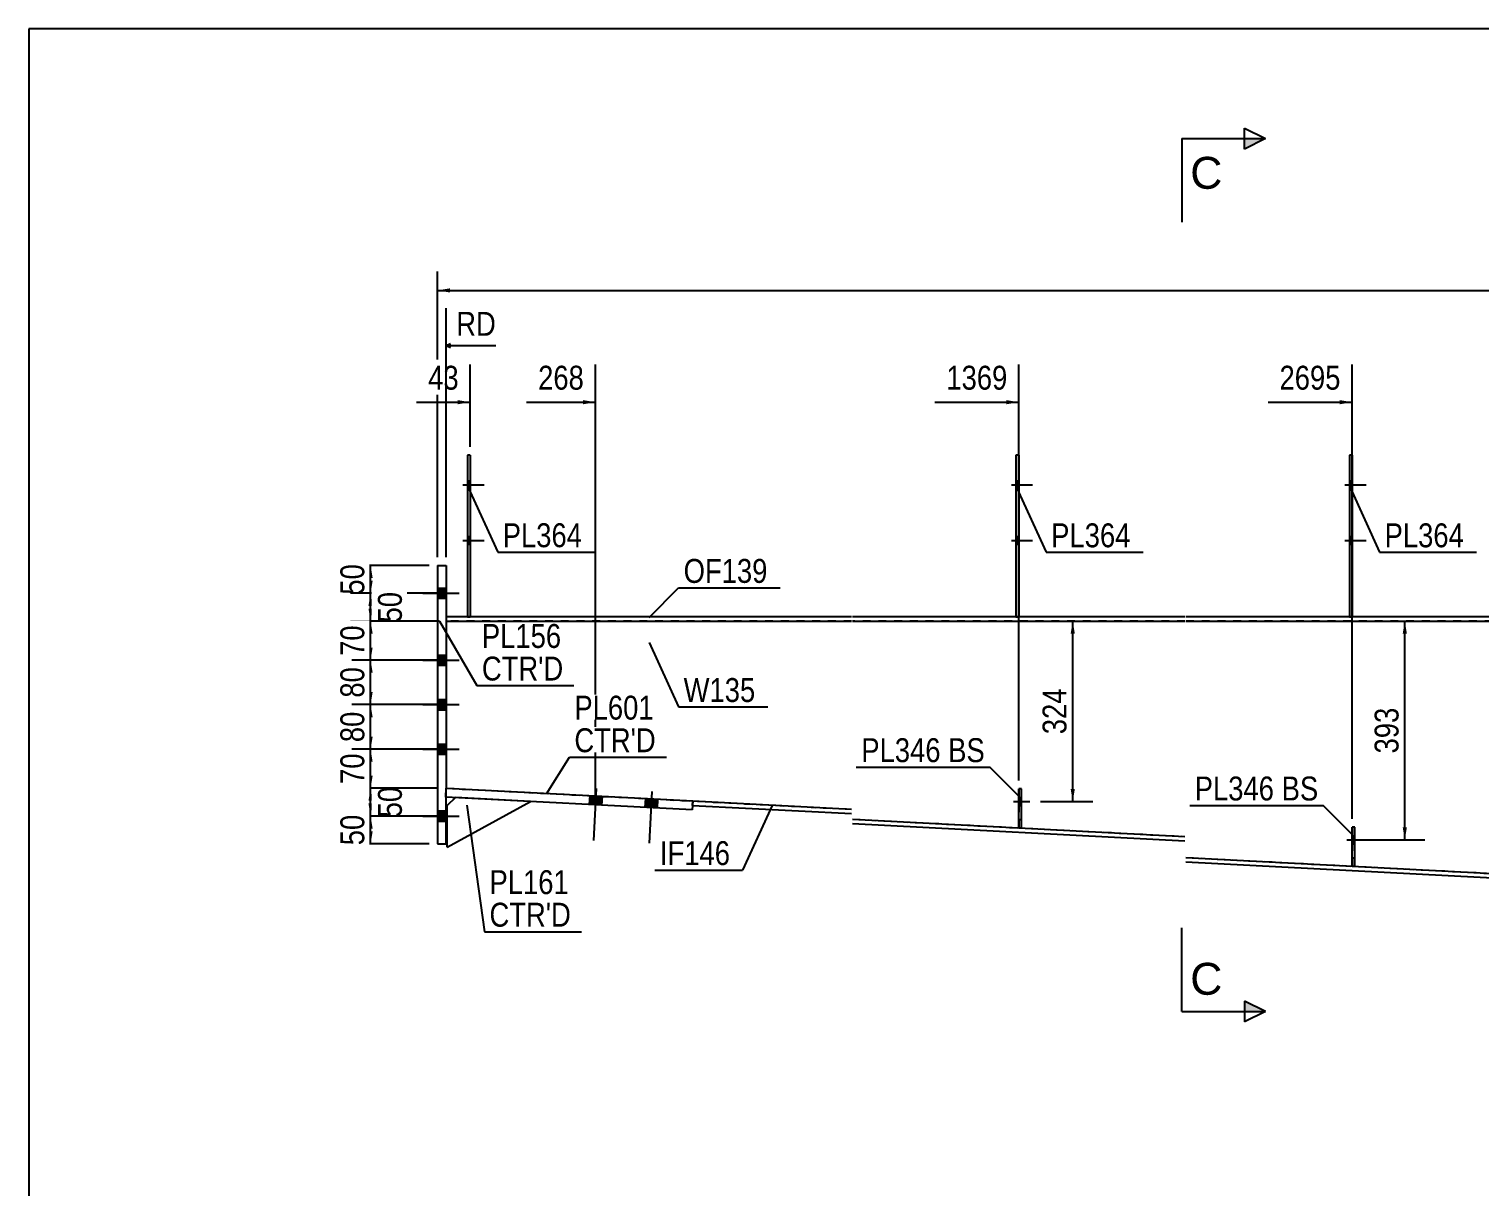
# Model space of a CAD drawing. Header units: millimetres. Extents: x -395 to 8, y -186 to 91.
# Drawn here: x -392.1 to -218.5, y -47.6 to 90.9 of the extents above; entities that cross this region are included whole.
import ezdxf

# ---------------------------------------------------------------- set-up
doc = ezdxf.new("R2010")
doc.units = ezdxf.units.MM
doc.linetypes.add('DXK_LINE_DOT1', pattern=[1.8814, 0.9407, -0.9407])
doc.linetypes.add('DXK_LINE_DOT2', pattern=[3.9198, 1.9599, -1.9599])
doc.styles.add('Arial', font='ARIAL.TTF', dxfattribs={"height": 0.2})
doc.styles.add('Arial Narrow', font='ARIALN.TTF', dxfattribs={"height": 0.2})

# ---------------------------------------------------------------- blocks, each defined once
blk = doc.blocks.new('Unknown-624480646-1211')
at = {"color": 5, "linetype": 'Continuous'}
for p, q in [((7.9, 90.89), (-392.1, 90.89)), ((-392.1, 90.89), (-392.1, -186.11))]:
    blk.add_line(p, q, dxfattribs=at)
blk = doc.blocks.new('Bolt-624480646-1637 - 1232')
at = {"linetype": 'Continuous'}
for points in [[(-343.2, 23.93), (-343.2, 22.73), (-342.14, 22.73), (-342.14, 23.93)], [(-343.2, 23.93), (-343.2, 22.73), (-342.14, 22.73), (-342.14, 23.93)], [(-343.2, 15.93), (-343.2, 14.73), (-342.14, 14.73), (-342.14, 15.93)], [(-343.2, 15.93), (-343.2, 14.73), (-342.14, 14.73), (-342.14, 15.93)], [(-343.2, 10.6), (-343.2, 9.4), (-342.14, 9.4), (-342.14, 10.6)], [(-343.2, 10.6), (-343.2, 9.4), (-342.14, 9.4), (-342.14, 10.6)], [(-343.2, 5.27), (-343.2, 4.07), (-342.14, 4.07), (-342.14, 5.27)], [(-343.2, 5.27), (-343.2, 4.07), (-342.14, 4.07), (-342.14, 5.27)], [(-343.2, -2.73), (-343.2, -3.93), (-342.14, -3.93), (-342.14, -2.73)], [(-343.2, -2.73), (-343.2, -3.93), (-342.14, -3.93), (-342.14, -2.73)]]:
    blk.add_hatch(color=3, dxfattribs=at).paths.add_polyline_path(points)
at = {"color": 3, "linetype": 'Continuous'}
for p, q in [((-344.94, 23.33), (-340.6, 23.33)), ((-344.94, 23.33), (-340.6, 23.33)), ((-343.2, 23.93), (-342.14, 23.93)), ((-343.2, 23.93), (-342.14, 23.93)), ((-343.2, 22.73), (-342.14, 22.73)), ((-343.2, 22.73), (-342.14, 22.73)), ((-343.2, 15.93), (-342.14, 15.93)), ((-343.2, 15.93), (-342.14, 15.93)), ((-344.94, 15.33), (-340.6, 15.33)), ((-344.94, 15.33), (-340.6, 15.33)), ((-343.2, 14.73), (-342.14, 14.73)), ((-343.2, 14.73), (-342.14, 14.73)), ((-343.2, 10.6), (-342.14, 10.6)), ((-343.2, 10.6), (-342.14, 10.6)), ((-344.94, 10), (-340.6, 10)), ((-344.94, 10), (-340.6, 10)), ((-343.2, 9.4), (-342.14, 9.4)), ((-343.2, 9.4), (-342.14, 9.4)), ((-343.2, 5.27), (-342.14, 5.27)), ((-343.2, 5.27), (-342.14, 5.27)), ((-344.94, 4.67), (-340.6, 4.67)), ((-344.94, 4.67), (-340.6, 4.67)), ((-343.2, 4.07), (-342.14, 4.07)), ((-343.2, 4.07), (-342.14, 4.07)), ((-344.94, -3.33), (-340.6, -3.33)), ((-344.94, -3.33), (-340.6, -3.33)), ((-343.2, -2.73), (-342.14, -2.73)), ((-343.2, -2.73), (-342.14, -2.73)), ((-343.2, -3.93), (-342.14, -3.93)), ((-343.2, -3.93), (-342.14, -3.93))]:
    blk.add_line(p, q, dxfattribs=at)
blk = doc.blocks.new('Part-624480646-1616 - 1232')
at = {"color": 7, "linetype": 'DXK_LINE_DOT1'}
for p, q in [((-233.71, -4.66), (-233.71, -9.32)), ((-233.38, -4.66), (-233.71, -4.66)), ((-233.38, -9.32), (-233.38, -4.66)), ((-233.71, -9.32), (-233.38, -9.32))]:
    blk.add_line(p, q, dxfattribs=at)
blk = doc.blocks.new('Bolt-624480646-1632 - 1232')
at = {"linetype": 'Continuous'}
for points in [[(-233.71, 35.87), (-233.71, 36.8), (-234.04, 36.8), (-234.04, 35.87)], [(-233.71, 35.87), (-233.71, 36.8), (-234.04, 36.8), (-234.04, 35.87)], [(-233.71, 29.2), (-233.71, 30.13), (-234.04, 30.13), (-234.04, 29.2)], [(-233.71, 29.2), (-233.71, 30.13), (-234.04, 30.13), (-234.04, 29.2)]]:
    blk.add_hatch(color=3, dxfattribs=at).paths.add_polyline_path(points)
at = {"color": 3, "linetype": 'Continuous'}
for p, q in [((-234.04, 36.8), (-233.71, 36.8)), ((-234.04, 36.8), (-233.71, 36.8)), ((-234.58, 36.33), (-232.04, 36.33)), ((-234.58, 36.33), (-232.04, 36.33)), ((-234.04, 35.87), (-233.71, 35.87)), ((-234.04, 35.87), (-233.71, 35.87)), ((-234.58, 29.67), (-232.04, 29.67)), ((-234.58, 29.67), (-232.04, 29.67)), ((-234.04, 30.13), (-233.71, 30.13)), ((-234.04, 30.13), (-233.71, 30.13)), ((-234.04, 29.2), (-233.71, 29.2)), ((-234.04, 29.2), (-233.71, 29.2))]:
    blk.add_line(p, q, dxfattribs=at)
blk = doc.blocks.new('Part-624480646-1457 - 1232')
at = {"color": 2, "linetype": 'Continuous'}
for p, q in [((-343.2, 26.67), (-342.14, 26.67)), ((-343.2, 26.67), (-343.2, -6.67)), ((-342.14, 26.67), (-342.14, 0)), ((-342.14, -6.67), (-342.14, -1.07)), ((-343.2, -6.67), (-342.14, -6.67))]:
    blk.add_line(p, q, dxfattribs=at)
at = {"color": 7, "linetype": 'DXK_LINE_DOT1'}
blk.add_line((-342.14, -1.07), (-342.14, 0), dxfattribs=at)
blk = doc.blocks.new('Part-624480646-1486 - 1232')
at = {"color": 2, "linetype": 'Continuous'}
for p, q in [((-341.05, -1.12), (-342.05, -2.07)), ((-342.05, -7.07), (-332.06, -1.61)), ((-332.06, -1.61), (-341.05, -1.12)), ((-342.05, -7.07), (-342.05, -2.07))]:
    blk.add_line(p, q, dxfattribs=at)
blk = doc.blocks.new('Bolt-624480646-1630 - 1232')
at = {"color": 3, "linetype": 'DXK_LINE_DOT2'}
for p, q in [((-234.34, -6.19), (-232.14, -6.19)), ((-233.71, -5.72), (-233.38, -5.72)), ((-233.71, -6.66), (-233.38, -6.66))]:
    blk.add_line(p, q, dxfattribs=at)
blk = doc.blocks.new('Part-624480646-1501 - 1232')
at = {"color": 2, "linetype": 'Continuous'}
for p, q in [((-273.62, 39.87), (-273.96, 39.87)), ((-273.96, 39.87), (-273.96, 20.53)), ((-273.62, 39.87), (-273.62, 20.53))]:
    blk.add_line(p, q, dxfattribs=at)
at = {"color": 7, "linetype": 'DXK_LINE_DOT1'}
blk.add_line((-273.96, 20.53), (-273.62, 20.53), dxfattribs=at)
blk = doc.blocks.new('Part-624480646-1726 - 1232')
at = {"color": 2, "linetype": 'Continuous'}
for p, q in [((-273.62, -4.73), (-273.62, -0.06)), ((-273.29, -0.06), (-273.62, -0.06)), ((-273.29, -4.73), (-273.29, -0.06)), ((-273.62, -4.73), (-273.29, -4.73))]:
    blk.add_line(p, q, dxfattribs=at)
blk = doc.blocks.new('Part-624480646-1523 - 1232')
at = {"color": 7, "linetype": 'DXK_LINE_DOT1'}
blk.add_line((-312.67, -2.06), (-312.64, -1.53), dxfattribs=at)
at = {"color": 2, "linetype": 'Continuous'}
for p, q in [((-312.64, -1.53), (-293.63, -2.52)), ((-312.67, -2.06), (-293.63, -3.05)), ((-293.53, -3.71), (-253.72, -5.78)), ((-293.53, -4.24), (-253.72, -6.31)), ((-253.62, -8.3), (-194.32, -11.38)), ((-253.62, -8.83), (-194.32, -11.91))]:
    blk.add_line(p, q, dxfattribs=at)
blk = doc.blocks.new('Bolt-624480646-1631 - 1232')
at = {"linetype": 'Continuous'}
blk.add_hatch(color=3, dxfattribs=at).paths.add_polyline_path([(-233.71, -5.72), (-233.71, -6.66), (-233.38, -6.66), (-233.38, -5.72)])
at = {"color": 3, "linetype": 'Continuous'}
for p, q in [((-234.24, -6.19), (-233.38, -6.19)), ((-233.71, -5.72), (-233.38, -5.72)), ((-233.71, -6.66), (-233.38, -6.66))]:
    blk.add_line(p, q, dxfattribs=at)
blk = doc.blocks.new('Part-624480646-1572 - 1232')
at = {"color": 2, "linetype": 'Continuous'}
for p, q in [((-233.71, 39.87), (-234.04, 39.87)), ((-234.04, 39.87), (-234.04, 20.53)), ((-233.71, 39.87), (-233.71, 20.53))]:
    blk.add_line(p, q, dxfattribs=at)
at = {"color": 7, "linetype": 'DXK_LINE_DOT1'}
blk.add_line((-234.04, 20.53), (-233.71, 20.53), dxfattribs=at)
blk = doc.blocks.new('Part-624480646-1594 - 1232')
at = {"color": 2, "linetype": 'Continuous'}
for p, q in [((-233.71, -9.32), (-233.71, -4.66)), ((-233.38, -4.66), (-233.71, -4.66)), ((-233.38, -9.32), (-233.38, -4.66)), ((-233.71, -9.32), (-233.38, -9.32))]:
    blk.add_line(p, q, dxfattribs=at)
at = {"color": 7, "linetype": 'DXK_LINE_DOT1'}
blk.add_line((-233.71, -8.32), (-233.38, -8.32), dxfattribs=at)
blk = doc.blocks.new('Bolt-624480646-1628 - 1232')
at = {"linetype": 'Continuous'}
for points in [[(-323.5, -0.97), (-324.97, -0.89), (-325.02, -1.96), (-323.56, -2.03)], [(-323.5, -0.97), (-324.97, -0.89), (-325.02, -1.96), (-323.56, -2.03)], [(-323.5, -0.97), (-324.97, -0.89), (-325.02, -1.96), (-323.56, -2.03)], [(-323.5, -0.97), (-324.97, -0.89), (-325.02, -1.96), (-323.56, -2.03)], [(-316.85, -1.31), (-318.31, -1.24), (-318.37, -2.3), (-316.9, -2.38)], [(-316.85, -1.31), (-318.31, -1.24), (-318.37, -2.3), (-316.9, -2.38)], [(-316.85, -1.31), (-318.31, -1.24), (-318.37, -2.3), (-316.9, -2.38)], [(-316.85, -1.31), (-318.31, -1.24), (-318.37, -2.3), (-316.9, -2.38)]]:
    blk.add_hatch(color=3, dxfattribs=at).paths.add_polyline_path(points)
at = {"color": 3, "linetype": 'Continuous'}
for p, q in [((-324.97, -0.89), (-325.02, -1.96)), ((-324.97, -0.89), (-325.02, -1.96)), ((-324.97, -0.89), (-325.02, -1.96)), ((-324.97, -0.89), (-325.02, -1.96)), ((-324.19, -0.04), (-324.51, -6.26)), ((-324.19, -0.04), (-324.51, -6.26)), ((-324.19, -0.04), (-324.51, -6.26)), ((-324.19, -0.04), (-324.51, -6.26)), ((-323.5, -0.97), (-323.56, -2.03)), ((-323.5, -0.97), (-323.56, -2.03)), ((-323.5, -0.97), (-323.56, -2.03)), ((-323.5, -0.97), (-323.56, -2.03)), ((-318.31, -1.24), (-318.37, -2.3)), ((-318.31, -1.24), (-318.37, -2.3)), ((-318.31, -1.24), (-318.37, -2.3)), ((-318.31, -1.24), (-318.37, -2.3)), ((-317.53, -0.38), (-317.86, -6.6)), ((-317.53, -0.38), (-317.86, -6.6)), ((-317.53, -0.38), (-317.86, -6.6)), ((-317.53, -0.38), (-317.86, -6.6)), ((-316.85, -1.31), (-316.9, -2.38)), ((-316.85, -1.31), (-316.9, -2.38)), ((-316.85, -1.31), (-316.9, -2.38)), ((-316.85, -1.31), (-316.9, -2.38))]:
    blk.add_line(p, q, dxfattribs=at)
blk = doc.blocks.new('Bolt-624480646-1629 - 1232')
at = {"color": 3, "linetype": 'DXK_LINE_DOT2'}
for p, q in [((-274.26, -1.6), (-272.06, -1.6)), ((-273.62, -1.13), (-273.29, -1.13)), ((-273.62, -2.06), (-273.29, -2.06))]:
    blk.add_line(p, q, dxfattribs=at)
blk = doc.blocks.new('Bolt-624480646-1635 - 1232')
at = {"linetype": 'Continuous'}
for points in [[(-273.62, 35.87), (-273.62, 36.8), (-273.96, 36.8), (-273.96, 35.87)], [(-273.62, 35.87), (-273.62, 36.8), (-273.96, 36.8), (-273.96, 35.87)], [(-273.62, 29.2), (-273.62, 30.13), (-273.96, 30.13), (-273.96, 29.2)], [(-273.62, 29.2), (-273.62, 30.13), (-273.96, 30.13), (-273.96, 29.2)]]:
    blk.add_hatch(color=3, dxfattribs=at).paths.add_polyline_path(points)
at = {"color": 3, "linetype": 'Continuous'}
for p, q in [((-273.96, 36.8), (-273.62, 36.8)), ((-273.96, 36.8), (-273.62, 36.8)), ((-274.49, 36.33), (-271.96, 36.33)), ((-274.49, 36.33), (-271.96, 36.33)), ((-273.96, 35.87), (-273.62, 35.87)), ((-273.96, 35.87), (-273.62, 35.87)), ((-274.49, 29.67), (-271.96, 29.67)), ((-274.49, 29.67), (-271.96, 29.67)), ((-273.96, 30.13), (-273.62, 30.13)), ((-273.96, 30.13), (-273.62, 30.13)), ((-273.96, 29.2), (-273.62, 29.2)), ((-273.96, 29.2), (-273.62, 29.2))]:
    blk.add_line(p, q, dxfattribs=at)
blk = doc.blocks.new('Bolt-624480646-1639 - 1232')
at = {"linetype": 'Continuous'}
blk.add_hatch(color=3, dxfattribs=at).paths.add_polyline_path([(-273.62, -1.13), (-273.62, -2.06), (-273.29, -2.06), (-273.29, -1.13)])
at = {"color": 3, "linetype": 'Continuous'}
for p, q in [((-274.16, -1.6), (-273.29, -1.6)), ((-273.62, -1.13), (-273.29, -1.13)), ((-273.62, -2.06), (-273.29, -2.06))]:
    blk.add_line(p, q, dxfattribs=at)
blk = doc.blocks.new('Part-624480646-1704 - 1232')
at = {"color": 7, "linetype": 'DXK_LINE_DOT1'}
for p, q in [((-273.62, -0.06), (-273.62, -4.73)), ((-273.29, -0.06), (-273.62, -0.06)), ((-273.29, -4.73), (-273.29, -0.06)), ((-273.62, -3.73), (-273.29, -3.73)), ((-273.62, -4.73), (-273.29, -4.73))]:
    blk.add_line(p, q, dxfattribs=at)
blk = doc.blocks.new('Part-624480646-1748 - 1232')
at = {"color": 2, "linetype": 'Continuous'}
for p, q in [((-342.19, -1.07), (-342.14, 0)), ((-312.7, -2.6), (-342.19, -1.07)), ((-342.14, 0), (-312.64, -1.53)), ((-312.64, -1.53), (-312.7, -2.6))]:
    blk.add_line(p, q, dxfattribs=at)
blk = doc.blocks.new('Part-624480646-1770 - 1232')
at = {"color": 7, "linetype": 'DXK_LINE_DOT1'}
for p, q in [((-293.63, 20), (-342.14, 20)), ((-342.14, 20), (-342.14, 0)), ((-253.72, 20), (-293.53, 20)), ((-194.32, 20), (-253.62, 20)), ((-342.14, 0), (-293.63, -2.52)), ((-293.53, -3.71), (-253.72, -5.78)), ((-253.62, -8.3), (-194.32, -11.38))]:
    blk.add_line(p, q, dxfattribs=at)
blk = doc.blocks.new('Part-624480646-1792 - 1232')
at = {"color": 2, "linetype": 'Continuous'}
for p, q in [((-293.63, 20.53), (-342.14, 20.53)), ((-342.14, 20), (-293.63, 20)), ((-253.72, 20.53), (-293.53, 20.53)), ((-293.53, 20), (-253.72, 20)), ((-213.36, 20.53), (-253.62, 20.53)), ((-253.62, 20), (-213.36, 20)), ((-213.36, 20.53), (-213.36, 20))]:
    blk.add_line(p, q, dxfattribs=at)
at = {"color": 7, "linetype": 'DXK_LINE_DOT1'}
blk.add_line((-342.14, 20.53), (-342.14, 20), dxfattribs=at)
blk = doc.blocks.new('Part-624480646-8756 - 1232')
at = {"color": 2, "linetype": 'Continuous'}
for p, q in [((-339.28, 39.87), (-339.61, 39.87)), ((-339.61, 39.87), (-339.61, 20.53)), ((-339.28, 39.87), (-339.28, 20.53))]:
    blk.add_line(p, q, dxfattribs=at)
at = {"color": 7, "linetype": 'DXK_LINE_DOT1'}
blk.add_line((-339.61, 20.53), (-339.28, 20.53), dxfattribs=at)
blk = doc.blocks.new('Bolt-624480646-8757 - 1232')
at = {"linetype": 'Continuous'}
for points in [[(-339.28, 35.87), (-339.28, 36.8), (-339.61, 36.8), (-339.61, 35.87)], [(-339.28, 35.87), (-339.28, 36.8), (-339.61, 36.8), (-339.61, 35.87)], [(-339.28, 29.2), (-339.28, 30.13), (-339.61, 30.13), (-339.61, 29.2)], [(-339.28, 29.2), (-339.28, 30.13), (-339.61, 30.13), (-339.61, 29.2)]]:
    blk.add_hatch(color=3, dxfattribs=at).paths.add_polyline_path(points)
at = {"color": 3, "linetype": 'Continuous'}
for p, q in [((-339.61, 36.8), (-339.28, 36.8)), ((-339.61, 36.8), (-339.28, 36.8)), ((-340.15, 36.33), (-337.61, 36.33)), ((-340.15, 36.33), (-337.61, 36.33)), ((-339.61, 35.87), (-339.28, 35.87)), ((-339.61, 35.87), (-339.28, 35.87)), ((-340.15, 29.67), (-337.61, 29.67)), ((-340.15, 29.67), (-337.61, 29.67)), ((-339.61, 30.13), (-339.28, 30.13)), ((-339.61, 30.13), (-339.28, 30.13)), ((-339.61, 29.2), (-339.28, 29.2)), ((-339.61, 29.2), (-339.28, 29.2))]:
    blk.add_line(p, q, dxfattribs=at)
blk = doc.blocks.new('StraightDimension-624480646-8897 - 1232')
at = {"linetype": 'Continuous'}
for points in [[(-351.46, -1.5), (-351.21, 0), (-350.96, -1.5)], [(-350.96, -1.83), (-351.21, -3.33), (-351.46, -1.83)]]:
    blk.add_hatch(color=7, dxfattribs=at).paths.add_polyline_path(points)
at = {"color": 7, "linetype": 'Continuous'}
for p, q in [((-343.14, 0), (-353.61, 0)), ((-351.21, -3.33), (-351.21, 0)), ((-343.14, -3.33), (-353.61, -3.33))]:
    blk.add_line(p, q, dxfattribs=at)
at = {"color": 0}
blk.add_wipeout([(-346.86, 0.76), (-351.06, 0.76), (-351.06, -4.09), (-346.86, -4.09)], dxfattribs=at)
at = {"color": 3, "style": 'Arial Narrow'}
blk.add_text('50', height=2.863, rotation=90.0002, dxfattribs=at).set_placement((-347.46, -3.49))
blk = doc.blocks.new('StraightDimension-624480646-8896 - 1232')
at = {"linetype": 'Continuous'}
for points in [[(-351.46, 3.17), (-351.21, 4.67), (-350.96, 3.17)], [(-350.96, 1.5), (-351.21, 0), (-351.46, 1.5)]]:
    blk.add_hatch(color=7, dxfattribs=at).paths.add_polyline_path(points)
at = {"color": 7, "linetype": 'Continuous'}
for p, q in [((-343.14, 4.67), (-353.46, 4.67)), ((-351.21, 0), (-351.21, 4.67)), ((-343.14, 0), (-353.46, 0))]:
    blk.add_line(p, q, dxfattribs=at)
at = {"color": 0}
blk.add_wipeout([(-351.36, 4.76), (-355.56, 4.76), (-355.56, -0.09), (-351.36, -0.09)], dxfattribs=at)
at = {"color": 3, "style": 'Arial Narrow'}
blk.add_text('70', height=2.863, rotation=90.0002, dxfattribs=at).set_placement((-351.96, 0.51))
blk = doc.blocks.new('StraightDimension-624480646-10346 - 1232')
at = {"linetype": 'Continuous'}
blk.add_hatch(color=7, dxfattribs=at).paths.add_polyline_path([(-235.21, 46.46), (-233.71, 46.21), (-235.21, 45.96)])
at = {"color": 7, "linetype": 'Continuous'}
for p, q in [((-233.71, -3.66), (-233.71, 50.71)), ((-243.77, 46.21), (-233.71, 46.21))]:
    blk.add_line(p, q, dxfattribs=at)
at = {"color": 0}
blk.add_wipeout([(-234.48, 47.11), (-234.48, 51.31), (-243, 51.31), (-243, 47.11)], dxfattribs=at)
at = {"color": 3, "style": 'Arial Narrow'}
blk.add_text('2695', height=2.863, dxfattribs=at).set_placement((-242.4, 47.71))
blk = doc.blocks.new('StraightDimension-624480646-2170 - 1232')
at = {"linetype": 'Continuous'}
for points in [[(-227.65, 18.5), (-227.4, 20), (-227.15, 18.5)], [(-227.15, -4.69), (-227.4, -6.19), (-227.65, -4.69)]]:
    blk.add_hatch(color=7, dxfattribs=at).paths.add_polyline_path(points)
at = {"color": 7, "linetype": 'Continuous'}
for p, q in [((-242.1, 20), (-225, 20)), ((-227.4, -6.19), (-227.4, 20)), ((-232.38, -6.19), (-225, -6.19))]:
    blk.add_line(p, q, dxfattribs=at)
at = {"color": 0}
blk.add_wipeout([(-227.55, 10.25), (-231.75, 10.25), (-231.75, 3.56), (-227.55, 3.56)], dxfattribs=at)
at = {"color": 3, "style": 'Arial Narrow'}
blk.add_text('393', height=2.863, rotation=90.0002, dxfattribs=at).set_placement((-228.15, 4.16))
blk = doc.blocks.new('StraightDimension-624480646-6340 - 1232')
at = {"linetype": 'Continuous'}
for points in [[(-267.4, 18.5), (-267.15, 20), (-266.9, 18.5)], [(-266.9, -0.1), (-267.15, -1.6), (-267.4, -0.1)]]:
    blk.add_hatch(color=7, dxfattribs=at).paths.add_polyline_path(points)
at = {"color": 7, "linetype": 'Continuous'}
for p, q in [((-271.02, 20), (-264.75, 20)), ((-267.15, -1.6), (-267.15, 20)), ((-271.02, -1.6), (-264.75, -1.6))]:
    blk.add_line(p, q, dxfattribs=at)
at = {"color": 0}
blk.add_wipeout([(-267.3, 12.54), (-271.5, 12.54), (-271.5, 5.86), (-267.3, 5.86)], dxfattribs=at)
at = {"color": 3, "style": 'Arial Narrow'}
blk.add_text('324', height=2.863, rotation=90.0002, dxfattribs=at).set_placement((-267.9, 6.46))
blk = doc.blocks.new('StraightDimension-624480646-8891 - 1232')
at = {"linetype": 'Continuous'}
for points in [[(-351.46, 25.17), (-351.21, 26.67), (-350.96, 25.17)], [(-350.96, 24.83), (-351.21, 23.33), (-351.46, 24.83)]]:
    blk.add_hatch(color=7, dxfattribs=at).paths.add_polyline_path(points)
at = {"color": 7, "linetype": 'Continuous'}
for p, q in [((-344.2, 26.67), (-353.46, 26.67)), ((-351.21, 23.33), (-351.21, 26.67)), ((-342.96, 23.33), (-353.46, 23.33))]:
    blk.add_line(p, q, dxfattribs=at)
at = {"color": 0}
blk.add_wipeout([(-351.36, 27.43), (-355.56, 27.43), (-355.56, 22.57), (-351.36, 22.57)], dxfattribs=at)
at = {"color": 3, "style": 'Arial Narrow'}
blk.add_text('50', height=2.863, rotation=90.0002, dxfattribs=at).set_placement((-351.96, 23.17))
blk = doc.blocks.new('StraightDimension-624480646-8892 - 1232')
at = {"linetype": 'Continuous'}
for points in [[(-351.46, 21.83), (-351.21, 23.33), (-350.96, 21.83)], [(-350.96, 21.5), (-351.21, 20), (-351.46, 21.5)]]:
    blk.add_hatch(color=7, dxfattribs=at).paths.add_polyline_path(points)
at = {"color": 7, "linetype": 'Continuous'}
for p, q in [((-342.96, 23.33), (-353.61, 23.33)), ((-351.21, 20), (-351.21, 23.33)), ((-342.96, 20), (-353.61, 20))]:
    blk.add_line(p, q, dxfattribs=at)
at = {"color": 0}
blk.add_wipeout([(-346.86, 24.09), (-351.06, 24.09), (-351.06, 19.24), (-346.86, 19.24)], dxfattribs=at)
at = {"color": 3, "style": 'Arial Narrow'}
blk.add_text('50', height=2.863, rotation=90.0002, dxfattribs=at).set_placement((-347.46, 19.84))
blk = doc.blocks.new('StraightDimension-624480646-8893 - 1232')
at = {"linetype": 'Continuous'}
for points in [[(-351.46, 18.5), (-351.21, 20), (-350.96, 18.5)], [(-350.96, 16.83), (-351.21, 15.33), (-351.46, 16.83)]]:
    blk.add_hatch(color=7, dxfattribs=at).paths.add_polyline_path(points)
at = {"color": 7, "linetype": 'Continuous'}
for p, q in [((-342.96, 20), (-353.46, 20)), ((-351.21, 15.33), (-351.21, 20)), ((-343.14, 15.33), (-353.46, 15.33))]:
    blk.add_line(p, q, dxfattribs=at)
at = {"color": 0}
blk.add_wipeout([(-351.36, 20.09), (-355.56, 20.09), (-355.56, 15.24), (-351.36, 15.24)], dxfattribs=at)
at = {"color": 3, "style": 'Arial Narrow'}
blk.add_text('70', height=2.863, rotation=90.0002, dxfattribs=at).set_placement((-351.96, 15.84))
blk = doc.blocks.new('StraightDimension-624480646-8894 - 1232')
at = {"linetype": 'Continuous'}
for points in [[(-351.46, 13.83), (-351.21, 15.33), (-350.96, 13.83)], [(-350.96, 11.5), (-351.21, 10), (-351.46, 11.5)]]:
    blk.add_hatch(color=7, dxfattribs=at).paths.add_polyline_path(points)
at = {"color": 7, "linetype": 'Continuous'}
for p, q in [((-343.14, 15.33), (-353.46, 15.33)), ((-351.21, 10), (-351.21, 15.33)), ((-343.14, 10), (-353.46, 10))]:
    blk.add_line(p, q, dxfattribs=at)
at = {"color": 0}
blk.add_wipeout([(-351.36, 15.09), (-355.56, 15.09), (-355.56, 10.24), (-351.36, 10.24)], dxfattribs=at)
at = {"color": 3, "style": 'Arial Narrow'}
blk.add_text('80', height=2.863, rotation=90.0002, dxfattribs=at).set_placement((-351.96, 10.84))
blk = doc.blocks.new('StraightDimension-624480646-8895 - 1232')
at = {"linetype": 'Continuous'}
for points in [[(-351.46, 8.5), (-351.21, 10), (-350.96, 8.5)], [(-350.96, 6.17), (-351.21, 4.67), (-351.46, 6.17)]]:
    blk.add_hatch(color=7, dxfattribs=at).paths.add_polyline_path(points)
at = {"color": 7, "linetype": 'Continuous'}
for p, q in [((-343.14, 10), (-353.46, 10)), ((-351.21, 4.67), (-351.21, 10)), ((-343.14, 4.67), (-353.46, 4.67))]:
    blk.add_line(p, q, dxfattribs=at)
at = {"color": 0}
blk.add_wipeout([(-351.36, 9.76), (-355.56, 9.76), (-355.56, 4.91), (-351.36, 4.91)], dxfattribs=at)
at = {"color": 3, "style": 'Arial Narrow'}
blk.add_text('80', height=2.863, rotation=90.0002, dxfattribs=at).set_placement((-351.96, 5.51))
blk = doc.blocks.new('StraightDimension-624480646-8898 - 1232')
at = {"linetype": 'Continuous'}
for points in [[(-351.46, -4.83), (-351.21, -3.33), (-350.96, -4.83)], [(-350.96, -5.17), (-351.21, -6.67), (-351.46, -5.17)]]:
    blk.add_hatch(color=7, dxfattribs=at).paths.add_polyline_path(points)
at = {"color": 7, "linetype": 'Continuous'}
for p, q in [((-343.14, -3.33), (-353.46, -3.33)), ((-351.21, -6.67), (-351.21, -3.33)), ((-344.2, -6.67), (-353.46, -6.67))]:
    blk.add_line(p, q, dxfattribs=at)
at = {"color": 0}
blk.add_wipeout([(-351.36, -2.57), (-355.56, -2.57), (-355.56, -7.43), (-351.36, -7.43)], dxfattribs=at)
at = {"color": 3, "style": 'Arial Narrow'}
blk.add_text('50', height=2.863, rotation=90.0002, dxfattribs=at).set_placement((-351.96, -6.83))
blk = doc.blocks.new('StraightDimension-624480646-9900 - 1232')
at = {"linetype": 'Continuous'}
blk.add_hatch(color=7, dxfattribs=at).paths.add_polyline_path([(-341.7, 59.34), (-343.2, 59.59), (-341.7, 59.84)])
at = {"color": 7, "linetype": 'Continuous'}
for p, q in [((-343.2, 27.67), (-343.2, 61.84)), ((-343.2, 59.59), (-37.35, 59.59))]:
    blk.add_line(p, q, dxfattribs=at)
blk = doc.blocks.new('StraightDimension-624480646-10347 - 1232')
at = {"linetype": 'Continuous'}
blk.add_hatch(color=7, dxfattribs=at).paths.add_polyline_path([(-275.09, 46.46), (-273.59, 46.21), (-275.09, 45.96)])
at = {"color": 7, "linetype": 'Continuous'}
for p, q in [((-273.59, 0.93), (-273.59, 50.71)), ((-283.65, 46.21), (-273.59, 46.21))]:
    blk.add_line(p, q, dxfattribs=at)
at = {"color": 0}
blk.add_wipeout([(-274.36, 47.11), (-274.36, 51.31), (-282.88, 51.31), (-282.88, 47.11)], dxfattribs=at)
at = {"color": 3, "style": 'Arial Narrow'}
blk.add_text('1369', height=2.863, dxfattribs=at).set_placement((-282.28, 47.71))
blk = doc.blocks.new('StraightDimension-624480646-10348 - 1232')
at = {"linetype": 'Continuous'}
blk.add_hatch(color=7, dxfattribs=at).paths.add_polyline_path([(-325.79, 46.46), (-324.29, 46.21), (-325.79, 45.96)])
at = {"color": 7, "linetype": 'Continuous'}
for p, q in [((-324.29, -1), (-324.29, 50.71)), ((-332.53, 46.21), (-324.29, 46.21))]:
    blk.add_line(p, q, dxfattribs=at)
at = {"color": 0}
blk.add_wipeout([(-325.07, 47.11), (-325.07, 51.31), (-331.75, 51.31), (-331.75, 47.11)], dxfattribs=at)
at = {"color": 3, "style": 'Arial Narrow'}
blk.add_text('268', height=2.863, dxfattribs=at).set_placement((-331.15, 47.71))
blk = doc.blocks.new('StraightDimension-624480646-10349 - 1232')
at = {"linetype": 'Continuous'}
blk.add_hatch(color=7, dxfattribs=at).paths.add_polyline_path([(-340.78, 46.46), (-339.28, 46.21), (-340.78, 45.96)])
at = {"color": 7, "linetype": 'Continuous'}
for p, q in [((-339.28, 40.87), (-339.28, 50.71)), ((-345.69, 46.21), (-339.28, 46.21))]:
    blk.add_line(p, q, dxfattribs=at)
at = {"color": 0, "linetype": 'Continuous'}
blk.add_wipeout([(-335.6, 53.56), (-335.6, 57.76), (-341.55, 57.76), (-341.55, 53.56)], dxfattribs=at)
at = {"color": 7, "linetype": 'Continuous'}
for p in [(-341.64, 53.21), (-341.64, 52.71), (-336.2, 52.96)]:
    blk.add_line(p, (-342.14, 52.96), dxfattribs=at)
at = {"color": 3, "linetype": 'Continuous', "style": 'Arial Narrow'}
blk.add_text('RD', height=2.863, dxfattribs=at).set_placement((-340.95, 54.16))
at = {"color": 0}
blk.add_wipeout([(-340.06, 47.11), (-340.06, 51.31), (-344.91, 51.31), (-344.91, 47.11)], dxfattribs=at)
at = {"color": 7, "linetype": 'Continuous'}
blk.add_line((-342.14, 27.67), (-342.14, 57.46), dxfattribs=at)
at = {"color": 3, "style": 'Arial Narrow'}
blk.add_text('43', height=2.863, dxfattribs=at).set_placement((-344.31, 47.71))
blk = doc.blocks.new('MarkSet-624480646-7735 - 1232')
at = {"color": 0}
for points in [[(-282.96, 3.12), (-282.96, 6.12), (-292.46, 6.12), (-292.46, 3.12)], [(-277.67, 3.12), (-277.67, 6.12), (-282.06, 6.12), (-282.06, 3.12)]]:
    blk.add_wipeout(points, dxfattribs=at)
for points in [[(-282.96, 3.12), (-282.96, 6.12), (-292.46, 6.12), (-292.46, 3.12)], [(-277.67, 3.12), (-277.67, 6.12), (-282.06, 6.12), (-282.06, 3.12)]]:
    blk.add_wipeout(points, dxfattribs=at)
at = {"color": 7, "linetype": 'Continuous'}
for p in [(-293.06, 2.52), (-273.54, -1.02)]:
    blk.add_line(p, (-277.07, 2.52), dxfattribs=at)
at = {"color": 3, "style": 'Arial Narrow'}
for s, p in [('PL346', (-292.46, 3.12)), ('BS', (-282.06, 3.12))]:
    blk.add_text(s, height=2.863, dxfattribs=at).set_placement(p)
blk = doc.blocks.new('Mark-624480646-7755 - 1232')
at = {"color": 0}
for points in [[(-328.37, 16.79), (-328.37, 19.79), (-337.88, 19.79), (-337.88, 16.79)], [(-328.12, 12.89), (-328.12, 15.89), (-337.88, 15.89), (-337.88, 12.89)]]:
    blk.add_wipeout(points, dxfattribs=at)
for points in [[(-328.37, 16.79), (-328.37, 19.79), (-337.88, 19.79), (-337.88, 16.79)], [(-328.12, 12.89), (-328.12, 15.89), (-337.88, 15.89), (-337.88, 12.89)]]:
    blk.add_wipeout(points, dxfattribs=at)
at = {"color": 7, "linetype": 'Continuous'}
for p, q in [((-342.97, 19.98), (-338.48, 12.29)), ((-338.48, 12.29), (-326.87, 12.29))]:
    blk.add_line(p, q, dxfattribs=at)
at = {"color": 3, "style": 'Arial Narrow'}
blk.add_text('PL156', height=2.863, dxfattribs=at).set_placement((-337.88, 16.79))
at = {"color": 1, "style": 'Arial Narrow'}
blk.add_text("CTR'D", height=2.863, dxfattribs=at).set_placement((-337.88, 12.89))
blk = doc.blocks.new('SectionMark-624480646-2302 - 1232')
at = {"linetype": 'Continuous'}
for points in [[(-246.59, 76.51), (-246.59, 77.76), (-244.09, 77.76)], [(-246.59, -26.73), (-246.59, -25.48), (-244.09, -26.73)]]:
    blk.add_hatch(color=30, dxfattribs=at).paths.add_polyline_path(points)
at = {"color": 30, "linetype": 'Continuous'}
for p, q in [((-246.59, 76.51), (-246.59, 79.01)), ((-246.59, 79.01), (-244.09, 77.76)), ((-254.09, 77.76), (-254.09, 67.76)), ((-254.09, 77.76), (-244.09, 77.76)), ((-244.09, 77.76), (-246.59, 76.51)), ((-254.09, -26.73), (-254.09, -16.73)), ((-244.09, -26.73), (-246.59, -25.48)), ((-246.59, -25.48), (-246.59, -27.98)), ((-254.09, -26.73), (-244.09, -26.73)), ((-244.09, -26.73), (-246.59, -27.98))]:
    blk.add_line(p, q, dxfattribs=at)
at = {"color": 0, "linetype": 'Continuous'}
for points in [[(-249.24, 71.76), (-249.24, 75.76), (-253.09, 75.76), (-253.09, 71.76)], [(-249.24, -24.73), (-249.24, -20.73), (-253.09, -20.73), (-253.09, -24.73)]]:
    blk.add_wipeout(points, dxfattribs=at)
at = {"color": 96, "linetype": 'Continuous', "style": 'Arial'}
for p in [(-253.09, 71.76), (-253.09, -24.73)]:
    blk.add_text('C', height=3.82, dxfattribs=at).set_placement(p)
blk = doc.blocks.new('MarkSet-624480646-7724 - 1232')
at = {"color": 0}
for points in [[(-243.04, -1.47), (-243.04, 1.53), (-252.55, 1.53), (-252.55, -1.47)], [(-237.76, -1.47), (-237.76, 1.53), (-242.14, 1.53), (-242.14, -1.47)]]:
    blk.add_wipeout(points, dxfattribs=at)
for points in [[(-243.04, -1.47), (-243.04, 1.53), (-252.55, 1.53), (-252.55, -1.47)], [(-237.76, -1.47), (-237.76, 1.53), (-242.14, 1.53), (-242.14, -1.47)]]:
    blk.add_wipeout(points, dxfattribs=at)
at = {"color": 7, "linetype": 'Continuous'}
for p in [(-253.15, -2.07), (-233.62, -5.61)]:
    blk.add_line(p, (-237.16, -2.07), dxfattribs=at)
at = {"color": 3, "style": 'Arial Narrow'}
for s, p in [('PL346', (-252.55, -1.47)), ('BS', (-242.14, -1.47))]:
    blk.add_text(s, height=2.863, dxfattribs=at).set_placement(p)
blk = doc.blocks.new('Mark-624480646-7758 - 1232')
at = {"color": 0}
for points in [[(-327.47, -12.68), (-327.47, -9.68), (-336.97, -9.68), (-336.97, -12.68)], [(-327.21, -16.58), (-327.21, -13.58), (-336.97, -13.58), (-336.97, -16.58)]]:
    blk.add_wipeout(points, dxfattribs=at)
for points in [[(-327.47, -12.68), (-327.47, -9.68), (-336.97, -9.68), (-336.97, -12.68)], [(-327.21, -16.58), (-327.21, -13.58), (-336.97, -13.58), (-336.97, -16.58)]]:
    blk.add_wipeout(points, dxfattribs=at)
at = {"color": 7, "linetype": 'Continuous'}
for p, q in [((-339.7, -2.04), (-337.57, -17.18)), ((-337.57, -17.18), (-325.97, -17.18))]:
    blk.add_line(p, q, dxfattribs=at)
at = {"color": 3, "style": 'Arial Narrow'}
blk.add_text('PL161', height=2.863, dxfattribs=at).set_placement((-336.97, -12.68))
at = {"color": 1, "style": 'Arial Narrow'}
blk.add_text("CTR'D", height=2.863, dxfattribs=at).set_placement((-336.97, -16.58))
blk = doc.blocks.new('Mark-624480646-7767 - 1232')
at = {"color": 0}
blk.add_wipeout([(-260.23, 28.84), (-260.23, 31.84), (-269.73, 31.84), (-269.73, 28.84)], dxfattribs=at)
blk.add_wipeout([(-260.23, 28.84), (-260.23, 31.84), (-269.73, 31.84), (-269.73, 28.84)], dxfattribs=at)
at = {"color": 7, "linetype": 'Continuous'}
for p, q in [((-273.87, 35.98), (-270.33, 28.24)), ((-270.33, 28.24), (-258.73, 28.24))]:
    blk.add_line(p, q, dxfattribs=at)
at = {"color": 3, "style": 'Arial Narrow'}
blk.add_text('PL364', height=2.863, dxfattribs=at).set_placement((-269.73, 28.84))
blk = doc.blocks.new('Mark-624480646-7770 - 1232')
at = {"color": 7, "linetype": 'Continuous'}
blk.add_line((-303.13, -2.07), (-306.67, -9.81), dxfattribs=at)
at = {"color": 0}
blk.add_wipeout([(-308.17, -9.21), (-308.17, -6.21), (-316.57, -6.21), (-316.57, -9.21)], dxfattribs=at)
blk.add_wipeout([(-308.17, -9.21), (-308.17, -6.21), (-316.57, -6.21), (-316.57, -9.21)], dxfattribs=at)
at = {"color": 7, "linetype": 'Continuous'}
blk.add_line((-317.17, -9.81), (-306.67, -9.81), dxfattribs=at)
at = {"color": 3, "style": 'Arial Narrow'}
blk.add_text('IF146', height=2.863, dxfattribs=at).set_placement((-316.57, -9.21))
blk = doc.blocks.new('Mark-624480646-7773 - 1232')
at = {"color": 0}
blk.add_wipeout([(-220.32, 28.84), (-220.32, 31.84), (-229.82, 31.84), (-229.82, 28.84)], dxfattribs=at)
blk.add_wipeout([(-220.32, 28.84), (-220.32, 31.84), (-229.82, 31.84), (-229.82, 28.84)], dxfattribs=at)
at = {"color": 7, "linetype": 'Continuous'}
for p, q in [((-233.96, 35.98), (-230.42, 28.24)), ((-230.42, 28.24), (-218.82, 28.24))]:
    blk.add_line(p, q, dxfattribs=at)
at = {"color": 3, "style": 'Arial Narrow'}
blk.add_text('PL364', height=2.863, dxfattribs=at).set_placement((-229.82, 28.84))
blk = doc.blocks.new('Mark-624480646-7785 - 1232')
at = {"color": 0}
for points in [[(-317.3, 8.21), (-317.3, 11.21), (-326.81, 11.21), (-326.81, 8.21)], [(-317.05, 4.31), (-317.05, 7.31), (-326.81, 7.31), (-326.81, 4.31)]]:
    blk.add_wipeout(points, dxfattribs=at)
for points in [[(-317.3, 8.21), (-317.3, 11.21), (-326.81, 11.21), (-326.81, 8.21)], [(-317.05, 4.31), (-317.05, 7.31), (-326.81, 7.31), (-326.81, 4.31)]]:
    blk.add_wipeout(points, dxfattribs=at)
at = {"color": 7, "linetype": 'Continuous'}
for p, q in [((-330.16, -0.66), (-327.41, 3.71)), ((-327.41, 3.71), (-315.8, 3.71))]:
    blk.add_line(p, q, dxfattribs=at)
at = {"color": 3, "style": 'Arial Narrow'}
blk.add_text('PL601', height=2.863, dxfattribs=at).set_placement((-326.81, 8.21))
at = {"color": 1, "style": 'Arial Narrow'}
blk.add_text("CTR'D", height=2.863, dxfattribs=at).set_placement((-326.81, 4.31))
blk = doc.blocks.new('Mark-624480646-7788 - 1232')
at = {"color": 0}
blk.add_wipeout([(-305.14, 10.32), (-305.14, 13.32), (-313.73, 13.32), (-313.73, 10.32)], dxfattribs=at)
blk.add_wipeout([(-305.14, 10.32), (-305.14, 13.32), (-313.73, 13.32), (-313.73, 10.32)], dxfattribs=at)
at = {"color": 7, "linetype": 'Continuous'}
for p, q in [((-317.87, 17.45), (-314.33, 9.72)), ((-314.33, 9.72), (-303.64, 9.72))]:
    blk.add_line(p, q, dxfattribs=at)
at = {"color": 3, "style": 'Arial Narrow'}
blk.add_text('W135', height=2.863, dxfattribs=at).set_placement((-313.73, 10.32))
blk = doc.blocks.new('Mark-624480646-7791 - 1232')
at = {"color": 0}
blk.add_wipeout([(-303.68, 24.58), (-303.68, 27.58), (-313.73, 27.58), (-313.73, 24.58)], dxfattribs=at)
blk.add_wipeout([(-303.68, 24.58), (-303.68, 27.58), (-313.73, 27.58), (-313.73, 24.58)], dxfattribs=at)
at = {"color": 7, "linetype": 'Continuous'}
for p, q in [((-317.87, 20.44), (-314.33, 23.98)), ((-314.33, 23.98), (-302.18, 23.98))]:
    blk.add_line(p, q, dxfattribs=at)
at = {"color": 3, "style": 'Arial Narrow'}
blk.add_text('OF139', height=2.863, dxfattribs=at).set_placement((-313.73, 24.58))
blk = doc.blocks.new('Mark-624480646-8766 - 1232')
at = {"color": 0}
blk.add_wipeout([(-325.89, 28.85), (-325.89, 31.85), (-335.39, 31.85), (-335.39, 28.85)], dxfattribs=at)
blk.add_wipeout([(-325.89, 28.85), (-325.89, 31.85), (-335.39, 31.85), (-335.39, 28.85)], dxfattribs=at)
at = {"color": 7, "linetype": 'Continuous'}
for p, q in [((-339.53, 35.98), (-335.99, 28.25)), ((-335.99, 28.25), (-324.39, 28.25))]:
    blk.add_line(p, q, dxfattribs=at)
at = {"color": 3, "style": 'Arial Narrow'}
blk.add_text('PL364', height=2.863, dxfattribs=at).set_placement((-335.39, 28.85))

msp = doc.modelspace()

# ---------------------------------------------------------------- block references
for name in ['Unknown-624480646-1211', 'Part-624480646-8756 - 1232', 'Part-624480646-1501 - 1232', 'Part-624480646-1572 - 1232', 'Bolt-624480646-8757 - 1232', 'Bolt-624480646-1635 - 1232', 'Bolt-624480646-1632 - 1232', 'Part-624480646-1457 - 1232', 'Bolt-624480646-1637 - 1232', 'Part-624480646-1792 - 1232', 'Part-624480646-1770 - 1232', 'Part-624480646-1748 - 1232', 'Part-624480646-1486 - 1232', 'Bolt-624480646-1628 - 1232', 'Part-624480646-1523 - 1232', 'Bolt-624480646-1629 - 1232', 'Bolt-624480646-1639 - 1232', 'Part-624480646-1726 - 1232', 'Part-624480646-1704 - 1232', 'Part-624480646-1616 - 1232', 'Part-624480646-1594 - 1232', 'Bolt-624480646-1630 - 1232', 'Bolt-624480646-1631 - 1232']:
    msp.add_blockref(name, (0, 0))

# ---------------------------------------------------------------- next in the draw order: block references
for name in ['StraightDimension-624480646-10346 - 1232', 'StraightDimension-624480646-8891 - 1232', 'StraightDimension-624480646-6340 - 1232', 'StraightDimension-624480646-8897 - 1232', 'Mark-624480646-7758 - 1232', 'Mark-624480646-7770 - 1232']:
    msp.add_blockref(name, (0, 0))

# ---------------------------------------------------------------- next in the draw order: block references
for name in ['StraightDimension-624480646-8892 - 1232', 'StraightDimension-624480646-2170 - 1232', 'StraightDimension-624480646-8896 - 1232', 'StraightDimension-624480646-8898 - 1232']:
    msp.add_blockref(name, (0, 0))

# ---------------------------------------------------------------- next in the draw order: block references
msp.add_blockref('StraightDimension-624480646-8893 - 1232', (0, 0))

# ---------------------------------------------------------------- next in the draw order: block references
msp.add_blockref('StraightDimension-624480646-8894 - 1232', (0, 0))

# ---------------------------------------------------------------- next in the draw order: block references
msp.add_blockref('StraightDimension-624480646-8895 - 1232', (0, 0))

# ---------------------------------------------------------------- next in the draw order: block references
msp.add_blockref('StraightDimension-624480646-9900 - 1232', (0, 0))

# ---------------------------------------------------------------- next in the draw order: block references
for name in ['SectionMark-624480646-2302 - 1232', 'StraightDimension-624480646-10349 - 1232', 'StraightDimension-624480646-10348 - 1232', 'StraightDimension-624480646-10347 - 1232', 'Mark-624480646-7773 - 1232', 'Mark-624480646-7791 - 1232']:
    msp.add_blockref(name, (0, 0))

# ---------------------------------------------------------------- next in the draw order: block references
for name in ['Mark-624480646-8766 - 1232', 'Mark-624480646-7767 - 1232', 'Mark-624480646-7755 - 1232', 'Mark-624480646-7785 - 1232', 'MarkSet-624480646-7735 - 1232', 'MarkSet-624480646-7724 - 1232']:
    msp.add_blockref(name, (0, 0))

# ---------------------------------------------------------------- next in the draw order: block references
msp.add_blockref('Mark-624480646-7788 - 1232', (0, 0))

doc.saveas('drawing.dxf')
